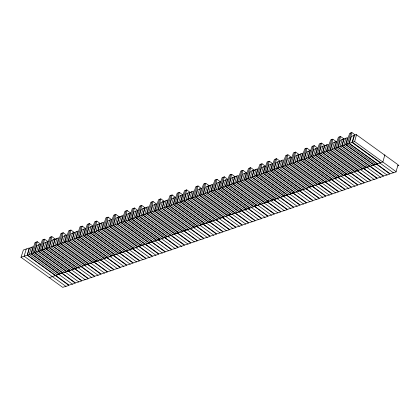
<?xml version="1.0" encoding="UTF-8"?>
<svg xmlns="http://www.w3.org/2000/svg" width="420" height="420" viewBox="0 0 420 420"><rect width="100%" height="100%" fill="white"/><g stroke="black" fill="none" stroke-linecap="round" stroke-linejoin="round"><path stroke-width="0.63" d="M21 257.281L23.378 250.005L29.138 248.01L27.2 255.129L21 257.281L62.68 287.338L68.891 285.432L27.2 255.129M26.261 249.008L24.098 256.205L66.013 286.43M27.421 255.055L29.495 248.131L32.902 246.703L30.959 253.822L27.421 255.055L69.101 285.112L75.311 283.206L61.877 273.278L55.676 275.431M31.348 247.244L29.19 254.436L57.446 274.817M31.3 253.706L34.398 252.63L62.423 272.837L59.32 273.913L31.3 253.706L35.065 242.482L37.28 241.715L40.955 244.361M36.173 242.099L32.849 253.171L60.874 273.378M34.398 252.63L37.28 241.715M34.729 252.515L36.808 245.595L40.21 244.167L38.273 251.286L34.729 252.515L62.99 272.895M38.661 244.708L36.503 251.9L64.759 272.281M38.603 251.171L41.706 250.1L69.725 270.307L66.628 271.378L38.603 251.171L42.368 239.946L44.583 239.179L48.258 241.831M43.475 239.563L40.157 250.635L68.177 270.842M41.706 250.1L44.583 239.179M42.021 249.984L44.1 243.065L47.502 241.637L45.565 248.756L42.021 249.984L70.282 270.365M45.953 242.177L43.796 249.37L72.051 269.75M45.911 248.64L49.009 247.564L77.033 267.771L73.93 268.847L45.911 248.64L49.676 237.41L51.891 236.644L55.561 239.295M50.783 237.027L47.46 248.099L75.484 268.307M49.009 247.564L51.891 236.644M49.34 247.448L51.419 240.529L54.821 239.101L52.883 246.22L49.34 247.448L77.6 267.824M53.272 239.636L51.114 246.834L79.37 267.209M53.104 246.141L55.183 239.222L58.585 237.794L56.648 244.913L53.104 246.141L94.784 276.197L100.999 274.297L87.559 264.369L81.364 266.522M57.036 238.329L54.878 245.527L83.134 265.907M57.199 244.724L60.302 243.647L88.321 263.855L85.223 264.931L57.199 244.724L60.963 233.494L63.179 232.727L66.854 235.379M62.071 233.111L58.748 244.183L86.772 264.39M60.302 243.647L63.179 232.727M60.853 243.453L62.927 236.534L66.334 235.106L64.397 242.225L60.853 243.453L89.108 263.834M64.785 235.641L62.622 242.839L104.538 273.068M96.432 259.959L96.07 261.166L92.972 262.243L64.948 242.036L68.712 230.806L70.927 230.039L74.078 232.312M69.82 230.422L66.496 241.495L94.521 261.702M64.948 242.036L68.045 240.959L70.927 230.039M68.602 240.765L70.675 233.846L74.083 232.417L72.14 239.537L68.602 240.765L96.857 261.146M72.529 232.953L70.371 240.151L98.627 260.531M72.366 239.463L74.44 232.538L77.842 231.11L75.905 238.234L72.366 239.463L114.046 269.519L120.257 267.613L106.822 257.686L100.621 259.838M76.293 231.651L74.135 238.849L102.391 259.224M76.246 238.114L79.343 237.038L107.368 257.245L104.265 258.321L76.246 238.114L80.01 226.889L82.22 226.123L85.895 228.769M81.118 226.506L77.795 237.578L105.814 257.786M79.343 237.038L82.22 226.123M79.674 236.922L81.753 230.003L85.155 228.575L83.218 235.694L79.674 236.922L107.935 257.303M83.606 229.115L81.448 236.308L109.704 256.688M83.548 235.578L86.651 234.507L114.671 254.714L111.573 255.785L83.548 235.578L87.313 224.353L89.528 223.587L93.203 226.238M88.421 223.97L85.097 235.042L113.122 255.25M86.651 234.507L89.528 223.587M86.966 234.397L89.045 227.472L92.447 226.044L90.51 233.163L86.966 234.397L115.227 254.772M90.898 226.585L88.741 233.783L116.996 254.158M90.857 233.047L93.954 231.971L121.979 252.178L118.876 253.255L90.857 233.047L94.621 221.823L96.831 221.051L100.506 223.703M95.729 221.434L92.405 232.507L120.425 252.714M93.954 231.971L96.831 221.051M94.285 231.856L96.364 224.936L99.766 223.508L97.829 230.627L94.285 231.856L122.546 252.231M98.217 224.044L96.059 231.242L124.315 251.617M98.049 230.548L100.128 223.629L103.53 222.201L101.593 229.32L98.049 230.548L139.729 260.605L145.94 258.704L132.505 248.777L126.305 250.929M101.981 222.737L99.818 229.934L128.079 250.315M102.144 229.131L105.242 228.055L133.266 248.262L130.168 249.338L102.144 229.131L105.908 217.901L108.124 217.135L111.799 219.786M107.016 217.518L103.693 228.59L131.717 248.797M105.242 228.055L108.124 217.135M105.798 227.861L107.872 220.941L111.279 219.513L109.342 226.632L105.798 227.861L134.054 248.241M109.725 220.048L107.567 227.246L149.483 257.476M141.377 244.367L141.015 245.574L137.912 246.65L109.893 226.443L113.657 215.213L115.873 214.447L119.548 217.098M114.765 214.83L111.442 225.902L139.466 246.109M109.893 226.443L112.99 225.367L115.873 214.447M113.547 225.172L115.621 218.253L119.023 216.825L117.086 223.944L113.547 225.172L141.803 245.553M117.474 217.361L115.316 224.558L143.572 244.939M117.306 223.871L119.385 216.951L122.787 215.518L120.85 222.642L117.306 223.871L158.986 253.927L165.202 252.021L151.762 242.093L145.567 244.246M121.238 216.059L119.081 223.256L147.336 243.632M121.191 222.521L124.289 221.445L152.308 241.652L149.21 242.728L121.191 222.521L124.955 211.297L127.166 210.53L130.84 213.176M126.058 210.914L122.74 221.986L150.759 242.193M124.289 221.445L127.166 210.53M124.619 221.329L126.698 214.41L130.1 212.982L128.163 220.101L124.619 221.329L152.88 241.71M128.552 213.523L126.394 220.715L154.649 241.096M128.494 219.986L131.591 218.915L159.616 239.122L156.518 240.198L128.494 219.986L132.258 208.761L134.474 207.995L138.149 210.646M133.366 208.378L130.042 219.45L158.067 239.657M131.591 218.915L134.474 207.995M131.911 218.804L133.99 211.885L137.393 210.452L135.455 217.576L131.911 218.804L160.172 239.179M135.844 210.992L133.686 218.19L161.941 238.565M135.802 217.455L138.899 216.379L166.918 236.586L163.821 237.662L135.802 217.455L139.566 206.231L141.776 205.459L145.451 208.11M140.668 205.842L137.351 216.914L165.37 237.122M138.899 216.379L141.776 205.459M139.23 216.263L141.309 209.344L144.711 207.916L142.774 215.035L139.23 216.263L167.486 236.639M143.162 208.451L140.999 215.649L169.26 236.024M132.725 248.698L138.925 246.55L152.36 256.478L146.15 258.379L132.725 248.698L133.088 247.49M142.994 214.956L145.068 208.037L148.475 206.609L146.538 213.728L142.994 214.956L184.674 245.012L190.885 243.112L177.45 233.184L171.25 235.337M146.927 207.149L144.764 214.342L173.024 234.722M147.089 213.539L150.187 212.462L178.211 232.669L175.109 233.746L147.089 213.539L150.853 202.314L153.069 201.542L156.744 204.194M151.961 201.925L148.638 212.998L176.662 233.205M150.187 212.462L153.069 201.542M150.743 212.268L152.817 205.349L156.219 203.921L154.282 211.04L150.743 212.268L178.999 232.649M154.67 204.461L152.513 211.654L194.428 241.883M154.838 210.851L157.936 209.774L185.96 229.982L182.858 231.058L154.838 210.851L158.603 199.626L160.813 198.854L164.488 201.506M159.71 199.238L156.387 210.31L184.406 230.517M157.936 209.774L160.813 198.854M158.492 209.58L160.566 202.661L163.968 201.233L162.031 208.352L158.492 209.58L186.748 229.96M162.419 201.773L160.262 208.966L188.517 229.346M162.251 208.278L164.33 201.359L167.732 199.925L165.795 207.049L162.251 208.278L203.931 238.334L210.147 236.428L196.707 226.506L190.512 228.653M166.184 200.466L164.026 207.664L192.281 228.039M166.131 206.929L169.234 205.853L197.253 226.065L194.156 227.136L166.131 206.929L169.895 195.704L172.111 194.938L175.786 197.589M171.003 195.321L167.685 206.393L195.704 226.601M169.234 205.853L172.111 194.938M169.565 205.742L171.638 198.817L175.046 197.39L173.108 204.509L169.565 205.742L197.82 226.118M173.497 197.93L171.334 205.128L199.595 225.503M173.439 204.398L176.536 203.322L204.561 223.529L201.458 224.606L173.439 204.398L177.203 193.168L179.419 192.402L183.094 195.053M178.311 192.785L174.988 203.858L203.012 224.065M176.536 203.322L179.419 192.402M176.857 203.212L178.93 196.292L182.338 194.859L180.401 201.983L176.857 203.212L205.112 223.587M180.789 195.4L178.626 202.597L206.887 222.973M180.742 201.863L183.845 200.786L211.864 220.994L208.766 222.07L180.742 201.863L184.506 190.638L186.722 189.866L190.397 192.518M185.614 190.255L182.296 201.322L210.315 221.529M183.845 200.786L186.722 189.866M184.175 200.671L186.249 193.751L189.656 192.323L187.719 199.442L184.175 200.671L212.431 221.046M188.108 192.859L185.945 200.056L214.205 220.432M177.671 233.111L183.871 230.958L197.305 240.886L191.095 242.786L177.671 233.111L178.033 231.898M187.94 199.364L190.013 192.444L193.421 191.016L191.478 198.135L187.94 199.364L229.619 229.42L235.83 227.519L222.395 217.591L216.195 219.744M191.867 191.557L189.709 198.749L217.964 219.13M192.034 197.946L195.132 196.87L223.157 217.077L220.054 218.153L192.034 197.946L195.799 186.722L198.014 185.95L201.684 188.601M196.907 186.333L193.583 197.405L221.603 217.613M195.132 196.87L198.014 185.95M195.689 196.675L197.762 189.756L201.164 188.328L199.227 195.447L195.689 196.675L223.944 217.056M199.616 188.869L197.458 196.061L239.374 226.291M199.784 195.258L202.881 194.182L230.9 214.389L227.803 215.465L199.784 195.258L203.548 184.034L205.758 183.262L209.433 185.913M204.65 183.645L201.332 194.717L229.352 214.924M202.881 194.182L205.758 183.262M203.432 193.988L205.511 187.068L208.913 185.64L206.976 192.759L203.432 193.988L231.693 214.368M207.365 186.181L205.207 193.373L233.462 213.754M207.197 192.685L209.276 185.766L212.678 184.338L210.74 191.457L207.197 192.685L248.876 222.742L255.087 220.836L241.652 210.914L235.457 213.061M211.129 184.874L208.966 192.071L237.227 212.447M211.076 191.336L214.179 190.265L242.198 210.472L239.101 211.543L211.076 191.336L214.841 180.112L217.056 179.345L220.731 181.997M215.948 179.728L212.625 190.801L240.65 211.008M214.179 190.265L217.056 179.345M214.51 190.15L216.584 183.23L219.991 181.797L218.053 188.921L214.51 190.15L242.765 210.525M218.437 182.338L216.279 189.535L244.54 209.911M218.384 188.806L221.482 187.73L249.506 207.937L246.404 209.013L218.384 188.806L222.149 177.576L224.359 176.809L228.034 179.461M223.256 177.193L219.933 188.265L247.952 208.472M221.482 187.73L224.359 176.809M221.802 187.619L223.876 180.7L227.283 179.272L225.346 186.391L221.802 187.619L250.058 207.995M225.729 179.807L223.571 187.005L251.832 207.38M225.687 186.27L228.79 185.194L256.809 205.401L253.712 206.477L225.687 186.27L229.451 175.046L231.667 174.274L235.342 176.925M230.559 174.662L227.236 185.729L255.26 205.942M228.79 185.194L231.667 174.274M229.121 185.078L231.194 178.159L234.602 176.731L232.659 183.85L229.121 185.078L257.376 205.459M233.047 177.266L230.89 184.464L259.145 204.845M222.616 217.518L228.816 215.366L242.251 225.293L236.04 227.194L222.616 217.518L222.978 216.31M232.885 183.771L234.959 176.852L238.361 175.423L236.423 182.542L232.885 183.771L274.565 213.833L280.775 211.927L267.341 201.999L261.14 204.152M236.812 175.964L234.654 183.157L262.909 203.537M268.459 200.277L268.097 201.484L264.999 202.561L236.98 182.353L240.744 171.129L242.954 170.357L247.154 173.387M227.85 214.62L227.488 215.828L199.227 195.447M241.852 170.746L238.529 181.813L266.548 202.025M236.98 182.353L240.077 181.277L242.954 170.357M240.629 181.083L242.708 174.163L246.109 172.736L244.172 179.855L240.629 181.083L268.889 201.464M244.561 173.276L242.403 180.469L284.319 210.698M244.724 179.666L247.826 178.589L275.846 198.797L272.748 199.873L244.724 179.666L248.493 168.441L250.703 167.669L254.378 170.321M249.596 168.058L246.278 179.125L274.297 199.337M247.826 178.589L250.703 167.669M248.378 178.4L250.457 171.476L253.859 170.047L251.921 177.166L248.378 178.4L276.638 198.776M252.31 170.588L250.152 177.781L278.407 198.161M252.142 177.093L254.216 170.173L257.623 168.746L255.685 175.865L252.142 177.093L293.822 207.149L300.032 205.244L286.598 195.321L280.397 197.468M256.074 169.281L253.911 176.479L282.172 196.854M256.022 175.744L259.119 174.673L287.144 194.88L284.046 195.951L256.022 175.744L259.786 164.519L262.001 163.753L265.676 166.404M260.894 164.136L257.57 175.208L285.595 195.416M259.119 174.673L262.001 163.753M259.455 174.557L261.529 167.638L264.931 166.204L262.993 173.329L259.455 174.557L287.711 194.933M263.382 166.745L261.224 173.943L289.48 194.318M263.329 173.213L266.427 172.137L294.446 192.344L291.349 193.421L263.329 173.213L267.094 161.984L269.304 161.217L272.454 163.49M268.196 161.6L264.878 172.672L292.897 192.88M266.427 172.137L269.304 161.217M266.747 172.027L268.821 165.107L272.223 163.679L270.286 170.798L266.747 172.027L295.003 192.402M270.674 164.215L268.517 171.412L296.772 191.788M270.632 170.678L273.73 169.601L301.754 189.809L298.657 190.885L270.632 170.678L274.397 159.453L276.612 158.681L280.287 161.333M275.504 159.07L272.181 170.142L300.206 190.349M273.73 169.601L276.612 158.681M274.066 169.486L276.139 162.566L279.542 161.138L277.604 168.257L274.066 169.486L302.321 189.866M277.993 161.674L275.835 168.872L304.091 189.252M267.561 201.925L273.756 199.773L287.196 209.701L280.98 211.601L267.561 201.925L267.923 200.718M277.825 168.184L279.904 161.259L283.306 159.831L281.369 166.95L277.825 168.184L319.505 198.24L325.721 196.334L312.281 186.407L306.086 188.559M281.757 160.372L279.599 167.57L307.855 187.945M281.925 166.761L285.022 165.685L313.042 185.892L309.944 186.968L281.925 166.761L285.689 155.536L287.899 154.765L292.1 157.794M272.79 199.028L272.428 200.235L244.172 179.855M286.792 155.153L283.474 166.226L311.493 186.433M285.022 165.685L287.899 154.765M285.574 165.496L287.653 158.571L291.055 157.143L289.118 164.267L285.574 165.496L313.834 185.871M289.506 157.684L287.348 164.882L329.259 195.106M289.669 164.073L292.772 162.997L320.791 183.204L317.693 184.28L289.669 164.073L293.433 152.849L295.649 152.077L299.324 154.728M294.541 152.465L291.218 163.537L319.242 183.745M292.772 162.997L295.649 152.077M293.323 162.808L295.397 155.883L298.804 154.455L296.867 161.579L293.323 162.808L321.578 183.183M297.255 154.996L295.092 162.194L323.353 182.569M297.087 161.501L299.161 154.581L302.568 153.153L300.631 160.272L297.087 161.501L338.767 191.557L344.978 189.651L331.543 179.728L325.343 181.876M301.014 153.689L298.856 160.886L327.117 181.262M300.967 160.151L304.064 159.08L332.089 179.287L328.986 180.364L300.967 160.151L304.731 148.927L306.947 148.16L310.621 150.811M305.839 148.543L302.516 159.616L330.54 179.823M304.064 159.08L306.947 148.16M304.4 158.965L306.474 152.045L309.876 150.617L307.939 157.736L304.4 158.965L332.656 179.34M308.327 151.153L306.169 158.351L334.425 178.726M308.269 157.621L311.372 156.544L339.392 176.752L336.294 177.828L308.269 157.621L312.034 146.396L314.249 145.625L317.399 147.898M313.142 146.008L309.824 157.08L337.843 177.287M311.372 156.544L314.249 145.625M311.693 156.434L313.766 149.515L317.168 148.087L315.231 155.206L311.693 156.434L339.948 176.809M315.619 148.622L313.462 155.82L341.717 176.195M315.578 155.085L318.675 154.009L346.7 174.216L343.597 175.292L315.578 155.085L319.342 143.861L321.557 143.094L325.227 145.74M320.45 143.477L317.126 154.549L345.151 174.757M318.675 154.009L321.557 143.094M319.006 153.893L321.085 146.974L324.487 145.546L322.55 152.665L319.006 153.893L347.267 174.274M322.938 146.081L320.78 153.279L349.036 173.659M322.77 152.591L324.849 145.672L328.251 144.239L326.314 151.363L322.77 152.591L364.45 182.648L370.666 180.742L357.226 170.814L351.031 172.966M326.702 144.779L324.544 151.977L352.8 172.352M326.865 151.168L329.968 150.092L357.987 170.299L354.889 171.376L326.865 151.168L330.629 139.944L332.845 139.178L337.045 142.202M331.737 139.561L328.419 150.633L356.438 170.84M329.968 150.092L332.845 139.178M330.519 149.903L332.598 142.984L336 141.55L334.063 148.675L330.519 149.903L358.774 170.279M334.451 142.091L332.288 149.289L374.204 179.513M366.098 166.404L365.736 167.612L362.639 168.688L334.614 148.481L338.378 137.256L340.594 136.49L344.269 139.136M339.486 136.873L336.163 147.945L364.187 168.152M334.614 148.481L337.712 147.404L340.594 136.49M338.268 147.215L340.342 140.296L343.749 138.863L341.812 145.987L338.268 147.215L366.524 167.591M342.195 139.403L340.037 146.601L368.298 166.976M342.032 145.908L344.106 138.989L347.508 137.56L345.571 144.679L342.032 145.908L383.712 175.964L389.923 174.059L376.488 164.136L370.288 166.283M345.959 138.096L343.802 145.294L372.057 165.669M345.907 144.564L349.004 143.488L377.024 163.695L373.926 164.771L345.907 144.564L349.671 133.339L351.881 132.573L355.031 134.841M350.774 132.956L347.456 144.028L375.475 164.236M349.004 143.488L351.881 132.573M349.335 143.372L351.414 136.453L356.585 134.41L354.648 141.529L349.335 143.372L377.591 163.753M354.149 135.256L351.992 142.453L380.247 162.829M354.596 135.103L352.433 142.296L380.693 162.677M396.092 171.418L398.087 164.777L356.643 134.888M49.255 277.657L55.456 275.51M81.139 266.595L74.944 268.748L88.363 278.423L94.579 276.523L52.883 246.22M100.401 259.917L94.201 262.064L107.625 271.745L113.836 269.84L72.14 239.537M126.084 251.003L119.889 253.155L133.308 262.836L139.524 260.93L97.829 230.627M145.346 244.325L139.146 246.472L152.57 256.153L158.781 254.247L117.086 223.944M171.029 235.41L164.829 237.562L178.253 247.244L184.464 245.338L142.774 215.035M190.291 228.732L184.091 230.879L197.51 240.56L203.726 238.655L162.031 208.352M215.975 219.817L209.774 221.97L223.198 231.651L229.409 229.745L187.719 199.442M235.232 213.14L229.037 215.287L242.456 224.968L248.672 223.062L206.976 192.759M260.92 204.225L254.72 206.378L268.144 216.059L274.355 214.153L232.659 183.85M280.177 197.547L273.982 199.694L287.401 209.375L293.612 207.47L251.921 177.166M305.865 188.638L299.665 190.785L313.089 200.466L319.3 198.56L277.604 168.257M325.122 181.954L318.922 184.107L332.346 193.783L338.557 191.882L296.867 161.579M350.805 173.045L344.61 175.192L358.029 184.874L364.245 182.968L322.55 152.665M370.067 166.362L363.867 168.515L377.291 178.19L383.502 176.29L341.812 145.987M397.719 165.905L398.916 165.491L398.333 165.191M354.648 141.529L396.344 171.833L390.128 173.738L376.709 164.057L382.904 161.91L384.846 154.786M379.806 162.981L393.467 172.83M345.571 144.679L373.832 165.055M373.385 165.212L387.046 175.061M366.97 167.438L380.625 177.287M337.712 147.404L365.736 167.612M334.063 148.675L362.318 169.05M326.314 151.363L354.569 171.738M354.128 171.89L367.784 181.739M347.707 174.116L361.368 183.965M315.231 155.206L343.492 175.581M341.281 176.347L354.942 186.197M307.939 157.736L336.2 178.112M334.861 178.573L348.521 188.422M300.631 160.272L328.886 180.647M328.445 180.799L342.101 190.654M322.024 183.031L335.68 192.88M289.118 164.267L317.373 184.643M281.369 166.95L309.624 187.331M309.183 187.483L322.844 197.332M302.762 189.709L316.423 199.558M270.286 170.798L298.546 191.173M296.336 191.94L309.997 201.789M262.993 173.329L291.254 193.704M289.916 194.166L303.576 204.015M255.685 175.865L283.941 196.24M283.5 196.392L297.155 206.241M277.079 198.623L290.735 208.472M240.077 181.277L268.097 201.484M236.423 182.542L264.684 202.923M264.238 203.075L277.898 212.924M257.817 205.301L271.478 215.15M225.346 186.391L253.601 206.766M251.391 207.533L265.052 217.382M218.053 188.921L246.309 209.297M244.976 209.759L258.631 219.608M210.74 191.457L238.996 211.832M238.555 211.984L252.21 221.834M232.134 214.216L245.789 224.065M191.478 198.135L219.739 218.516M219.292 218.668L232.953 228.517M212.877 220.894L226.532 230.743M180.401 201.983L208.656 222.359M206.451 223.125L220.106 232.974M173.108 204.509L201.364 224.889M200.03 225.351L213.685 235.2M165.795 207.049L194.05 227.425M193.609 227.577L207.265 237.426M187.189 229.808L200.849 239.657M154.282 211.04L182.542 231.42M146.538 213.728L174.793 234.108M174.353 234.26L188.008 244.109M167.932 236.486L181.587 246.335M135.455 217.576L163.711 237.951M161.506 238.718L175.161 248.566M128.163 220.101L156.418 240.482M155.085 240.944L168.74 250.793M120.85 222.642L149.105 243.017M148.664 243.17L162.325 253.019M142.244 245.396L155.904 255.245M112.99 225.367L141.015 245.574M109.342 226.632L137.597 247.013M101.593 229.32L129.848 249.701M129.407 249.853L143.062 259.702M122.987 252.079L136.642 261.928M90.51 233.163L118.766 253.544M116.561 254.31L130.216 264.159M83.218 235.694L111.473 256.074M110.14 256.536L123.8 266.385M75.905 238.234L104.165 258.61M103.719 258.762L117.38 268.611M97.298 260.988L110.959 270.837M68.045 240.959L96.07 261.166M64.397 242.225L92.652 262.605M56.648 244.913L84.903 265.293M84.462 265.445L98.117 275.294M78.041 267.671L91.702 277.52M45.565 248.756L73.82 269.136M71.615 269.903L85.276 279.752M38.273 251.286L66.528 271.667M65.195 272.129L78.855 281.978M30.959 253.822L59.22 274.202M58.774 274.355L72.434 284.204M68.297 271.052L62.097 273.205L75.521 282.881L81.732 280.98L68.297 271.052M74.713 268.826L68.518 270.974L81.937 280.655L88.153 278.754L74.713 268.826M93.98 262.143L87.78 264.29L101.204 273.971L107.415 272.066L93.98 262.143M113.237 255.46L107.042 257.612L120.461 267.288L126.677 265.387L113.237 255.46M119.658 253.234L113.463 255.386L126.882 265.062L133.098 263.161L119.658 253.234M158.183 239.867L151.988 242.02L165.406 251.696L171.623 249.795L158.183 239.867M164.603 237.641L158.403 239.794L171.827 249.47L178.038 247.569L164.603 237.641M203.128 224.275L196.928 226.427L210.352 236.108L216.562 234.203L203.128 224.275M209.548 222.049L203.348 224.201L216.773 233.877L222.983 231.977L209.548 222.049M248.073 208.682L241.873 210.835L255.297 220.516L261.508 218.61L248.073 208.682M254.494 206.456L248.294 208.609L261.718 218.285L267.928 216.384L254.494 206.456M293.018 193.09L286.818 195.242L300.242 204.923L306.453 203.018L293.018 193.09M299.439 190.864L293.239 193.016L306.663 202.692L312.874 200.791L299.439 190.864M318.701 184.18L312.506 186.333L325.925 196.009L332.141 194.108L318.701 184.18M337.964 177.497L331.763 179.65L345.188 189.331L351.398 187.425L337.964 177.497M344.379 175.271L338.184 177.424L351.603 187.105L357.819 185.199L344.379 175.271M363.647 168.588L357.446 170.741L370.87 180.416L377.081 178.516L363.647 168.588"/></g></svg>
